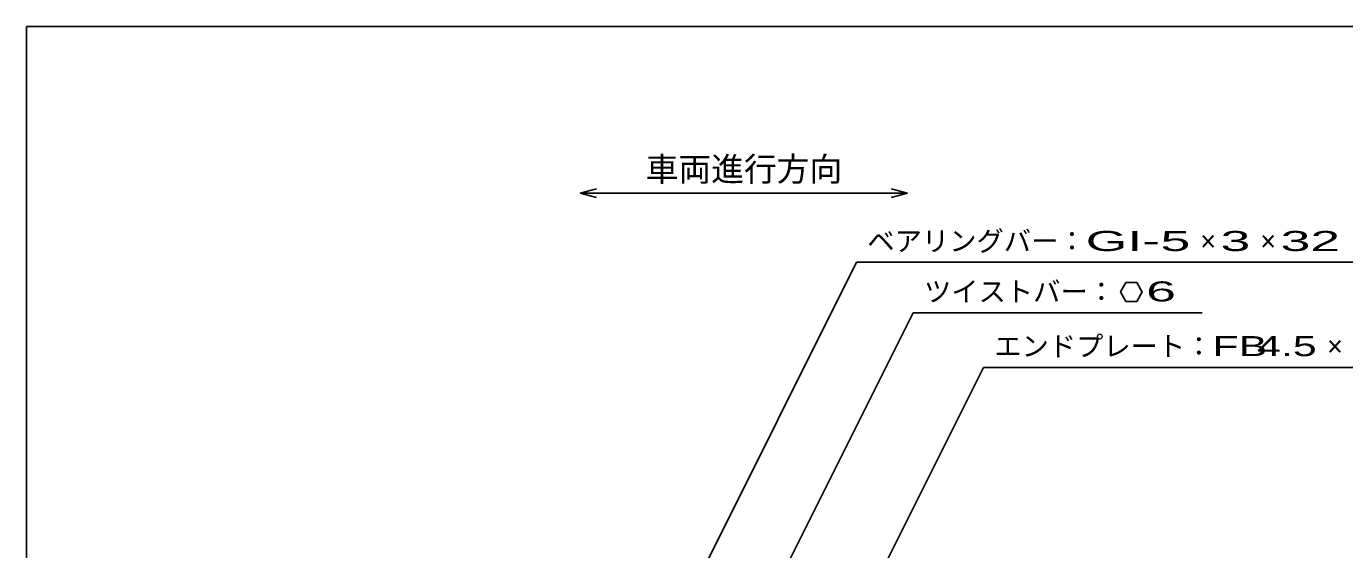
# Model space of a CAD drawing. Units: millimetres, scale not verified. Extents: x -1456 to 1385, y -1026 to 843.
# Drawn here: x -1383 to -417, y 460 to 843 of the extents above; entities that cross this region are included whole.
import ezdxf
from ezdxf.enums import TextEntityAlignment as Align

# ---------------------------------------------------------------- set-up
doc = ezdxf.new("R2010")
doc.units = ezdxf.units.MM
doc.header["$LTSCALE"] = 8
doc.layers.add('0_2', color=150, linetype='Continuous', lineweight=25)
doc.layers.add('22', color=3, linetype='Continuous', lineweight=25)
doc.styles.add('ベクトル', font='')
doc.styles.get('ベクトル').set_extended_font_data('ベクトル')

msp = doc.modelspace()

# ---------------------------------------------------------------- linework, layer by layer
at = {"layer": '0_2'}
for p, q in [((-1383.2, -917.2), (-1383.2, 842.8)), ((-1383.2, 842.8), (1384.8, 842.8))]:
    msp.add_line(p, q, dxfattribs=at)
at = {"layer": '0_2', "color": 4}
for p, q in [((-977.217, 720.667), (-965.217, 723.867)), ((-965.217, 717.467), (-977.217, 720.667)), ((-977.217, 720.667), (-737.217, 720.667)), ((-737.217, 720.667), (-749.217, 723.867)), ((-749.217, 717.467), (-737.217, 720.667))]:
    msp.add_line(p, q, dxfattribs=at)
at = {"layer": '22', "color": 4}
for p, q in [((-922, 375.5), (-774.75, 670)), ((-774.75, 670), (-406.75, 670)), ((-577.249, 655.212), (-581.249, 648.284)), ((-581.249, 648.284), (-577.249, 641.356)), ((-569.249, 655.212), (-577.249, 655.212)), ((-565.25, 648.2), (-569.249, 655.212)), ((-569.249, 641.356), (-565.249, 648.284)), ((-577.249, 641.356), (-569.249, 641.356)), ((-849.5, 400.5), (-733.25, 633)), ((-733.25, 633), (-521.25, 633)), ((-759.5, 437.5), (-681.75, 593)), ((-681.75, 593), (-345.75, 593))]:
    msp.add_line(p, q, dxfattribs=at)

# ---------------------------------------------------------------- texts
at = {"layer": '0_2', "color": 2, "style": 'ベクトル'}
msp.add_text('車両進行方向', height=17.6, dxfattribs=at).set_placement((-929.217, 738.267), align=Align.MIDDLE_LEFT)
at = {"layer": '22', "color": 2, "style": 'ベクトル'}
for s, p in [('ベアリングバー：', (-766.75, 685.6)), ('×', (-522.75, 685.6)), ('×', (-478.75, 685.6)), ('ツイストバー：', (-725.25, 648.6)), ('エンドプレート：', (-673.75, 608.6)), ('×', (-429.75, 608.6))]:
    msp.add_text(s, height=14.66, dxfattribs=at).set_placement(p, align=Align.MIDDLE_LEFT)
for s, width, p in [('GI-', 2, (-606.75, 685.6)), (' 5 ', 2, (-562.75, 685.6)), (' 3 ', 2, (-518.75, 685.6)), (' 32 ', 2, (-474.75, 685.6)), (' 6 ', 2, (-573.249, 648.684)), ('FB', 1.6, (-513.75, 608.6)), (' 4.5 ', 1.6, (-489.75, 608.6))]:
    msp.add_text(s, height=14.66, dxfattribs=dict(at, width=width)).set_placement(p, align=Align.MIDDLE_LEFT)

doc.saveas('drawing.dxf')
